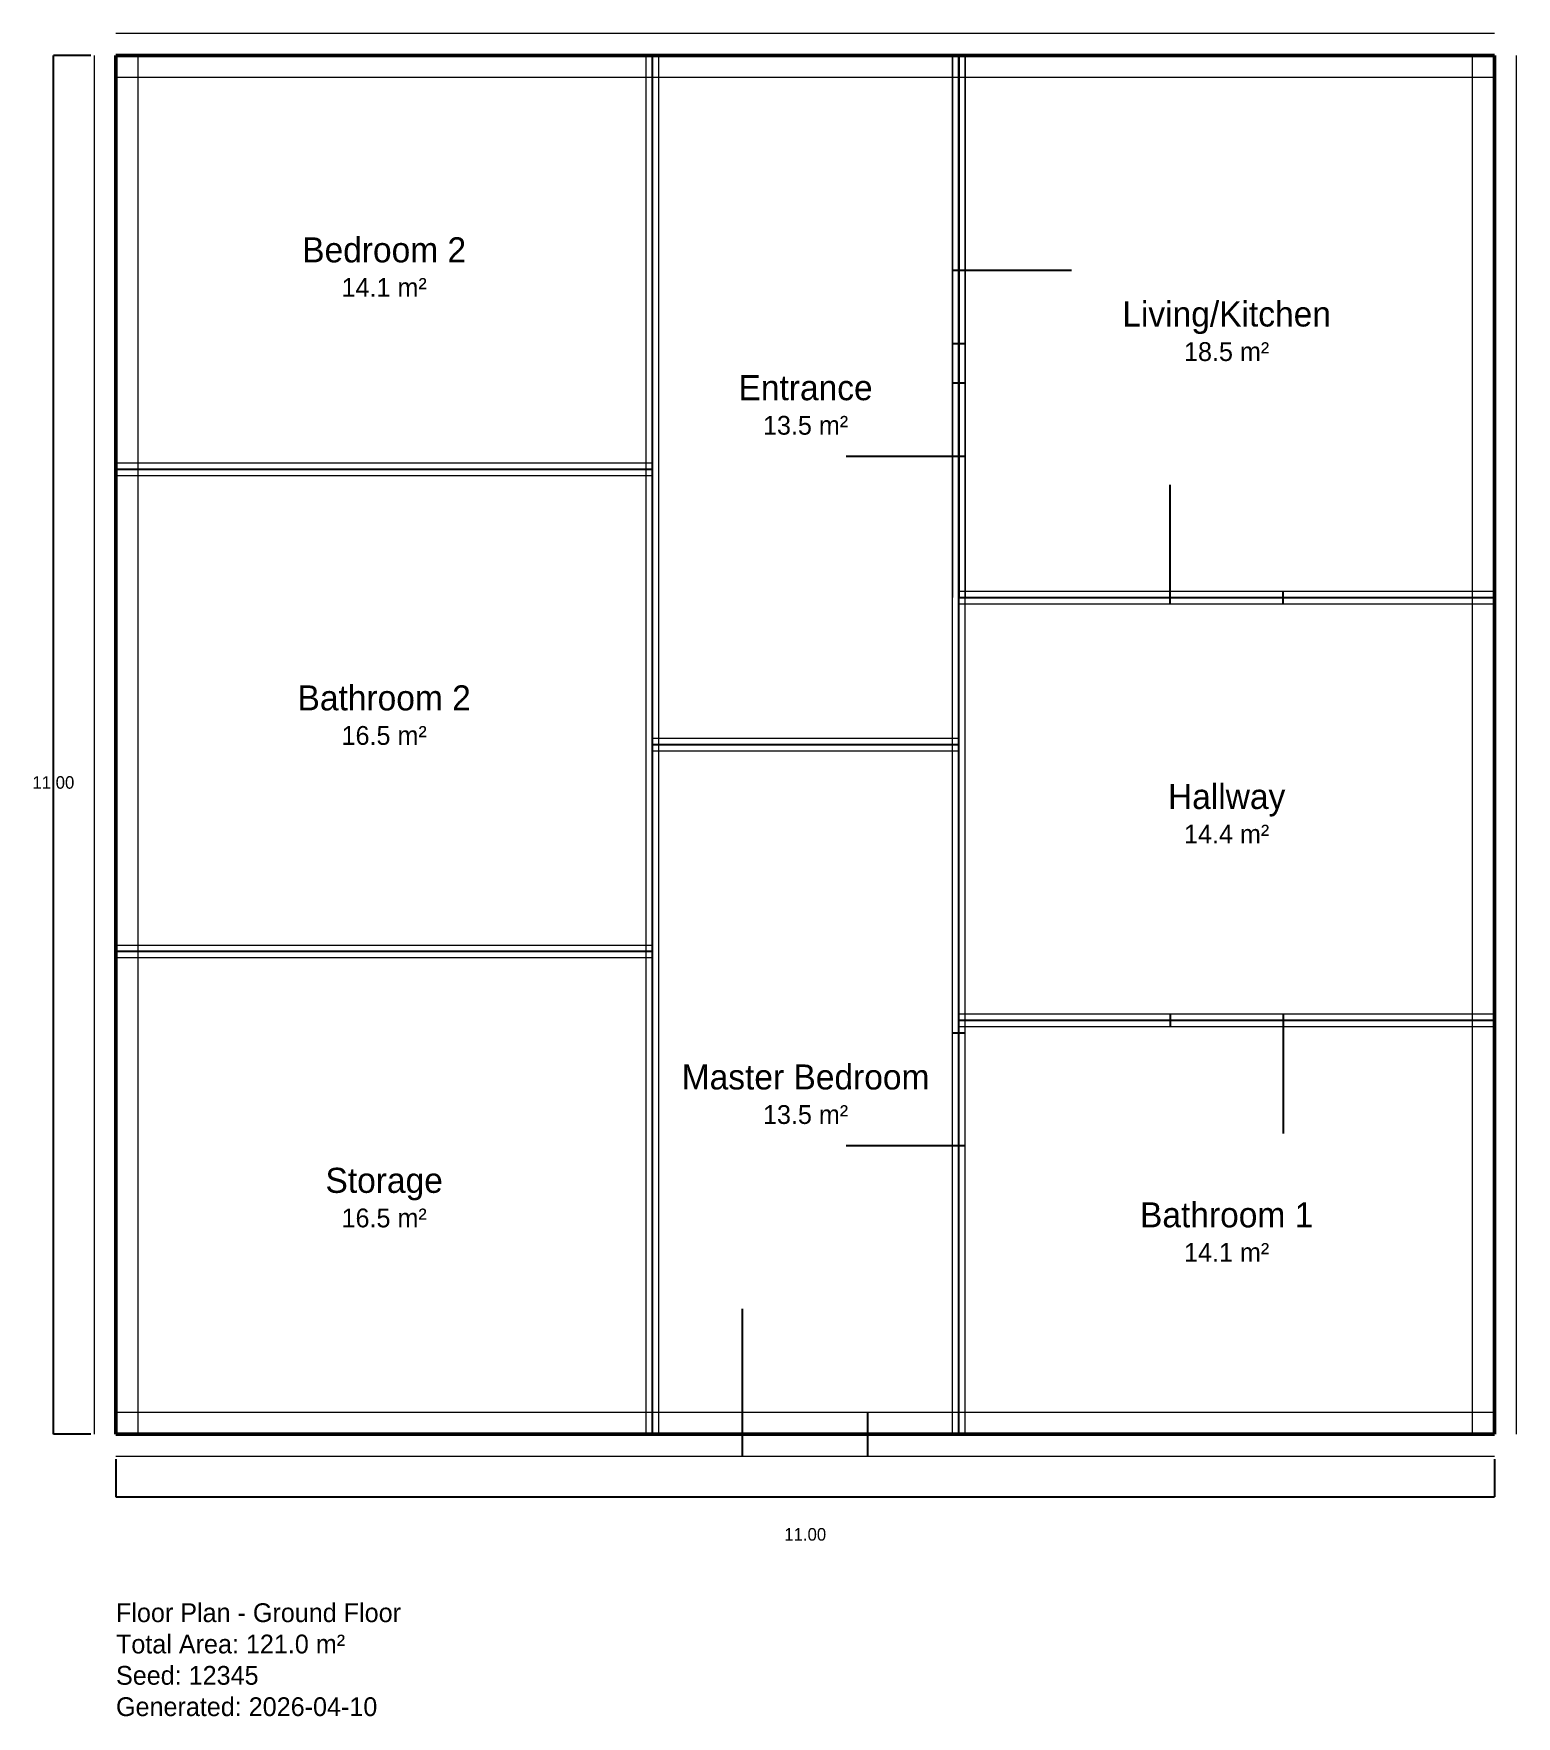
# Model space of a CAD drawing. Header units: metres. Extents: x -0.7 to 11.2, y -2.3 to 11.2.
import ezdxf
from ezdxf.enums import TextEntityAlignment as Align

# ---------------------------------------------------------------- set-up
doc = ezdxf.new("R2010")
doc.units = ezdxf.units.M
for name, color, linetype in [('DIMS', 3, 'Continuous'), ('DOORS', 1, 'Continuous'), ('ROOMS', 8, 'Continuous'), ('TEXT', 7, 'Continuous'), ('WALLS', 7, 'Continuous')]:
    doc.layers.add(name, color=color, linetype=linetype)

msp = doc.modelspace()

# ---------------------------------------------------------------- linework, layer by layer
at = {"layer": 'DIMS'}
for p, q in [((-0.5, 0), (-0.5, 11)), ((-0.2, 11), (-0.5, 11)), ((-0.2, 0), (-0.5, 0)), ((0, -0.2), (0, -0.5)), ((11, -0.2), (11, -0.5)), ((0, -0.5), (11, -0.5))]:
    msp.add_line(p, q, dxfattribs=at)
at = {"layer": 'DOORS'}
for p, q in [((6.676, 9.288), (6.776, 9.288)), ((6.726, 9.288), (7.626, 9.288)), ((6.776, 8.7), (6.676, 8.7)), ((6.676, 8.388), (6.776, 8.388)), ((6.726, 7.8), (5.826, 7.8)), ((6.776, 7.8), (6.676, 7.8)), ((8.413, 6.676), (8.413, 7.576)), ((8.413, 6.626), (8.413, 6.726)), ((9.313, 6.626), (9.313, 6.726)), ((8.413, 3.35), (8.413, 3.25)), ((9.313, 3.35), (9.313, 3.25)), ((9.313, 3.3), (9.313, 2.4)), ((6.776, 3.2), (6.676, 3.2)), ((6.726, 2.3), (5.826, 2.3)), ((6.776, 2.3), (6.676, 2.3)), ((5, 0), (5, 1)), ((5, -0.175), (5, 0.175)), ((6, -0.175), (6, 0.175))]:
    msp.add_line(p, q, dxfattribs=at)
at = {"layer": 'ROOMS', "lineweight": 13}
for points in [[(0, 7.7), (4.279, 7.7), (4.279, 11), (0, 11)], [(4.279, 5.5), (6.726, 5.5), (6.726, 11), (4.279, 11)], [(6.726, 6.676), (11, 6.676), (11, 11), (6.726, 11)], [(0, 3.85), (4.279, 3.85), (4.279, 7.7), (0, 7.7)], [(6.726, 3.3), (11, 3.3), (11, 6.676), (6.726, 6.676)], [(4.279, 0), (6.726, 0), (6.726, 5.5), (4.279, 5.5)], [(0, 0), (4.279, 0), (4.279, 3.85), (0, 3.85)], [(6.726, 0), (11, 0), (11, 3.3), (6.726, 3.3)]]:
    msp.add_lwpolyline(points, close=True, dxfattribs=at)
at = {"layer": 'WALLS', "lineweight": 13}
for p, q in [((11, 11.175), (0, 11.175)), ((-0.175, 11), (-0.175, 0)), ((0.175, 11), (0.175, 0)), ((4.229, 11), (4.229, 5.5)), ((4.329, 11), (4.329, 5.5)), ((6.676, 11), (6.676, 6.676)), ((6.676, 5.5), (6.676, 11)), ((6.776, 11), (6.776, 6.676)), ((6.776, 5.5), (6.776, 11)), ((10.825, 0), (10.825, 11)), ((11.175, 0), (11.175, 11)), ((11, 10.825), (0, 10.825)), ((0, 7.75), (4.279, 7.75)), ((0, 7.65), (4.279, 7.65)), ((6.726, 6.726), (11, 6.726)), ((6.726, 6.626), (11, 6.626)), ((6.726, 5.55), (4.279, 5.55)), ((4.229, 5.5), (4.229, 0)), ((6.726, 5.45), (4.279, 5.45)), ((4.329, 5.5), (4.329, 0)), ((6.676, 0), (6.676, 5.5)), ((6.776, 0), (6.776, 5.5)), ((4.279, 3.9), (0, 3.9)), ((4.279, 3.8), (0, 3.8)), ((11, 3.35), (6.726, 3.35)), ((11, 3.25), (6.726, 3.25)), ((0, 0.175), (11, 0.175)), ((0, -0.175), (11, -0.175))]:
    msp.add_line(p, q, dxfattribs=at)
at = {"layer": 'WALLS', "lineweight": 50}
for p, q in [((11, 11), (0, 11)), ((0, 11), (0, 0)), ((11, 0), (11, 11)), ((0, 0), (11, 0))]:
    msp.add_line(p, q, dxfattribs=at)
at = {"layer": 'WALLS', "lineweight": 25}
for p, q in [((4.279, 11), (4.279, 5.5)), ((6.726, 11), (6.726, 6.676)), ((6.726, 5.5), (6.726, 11)), ((0, 7.7), (4.279, 7.7)), ((6.726, 6.676), (11, 6.676)), ((6.726, 5.5), (4.279, 5.5)), ((4.279, 5.5), (4.279, 0)), ((6.726, 0), (6.726, 5.5)), ((4.279, 3.85), (0, 3.85)), ((11, 3.3), (6.726, 3.3))]:
    msp.add_line(p, q, dxfattribs=at)

# ---------------------------------------------------------------- texts
at = {"layer": 'DIMS'}
for p in [(-0.5, 5.2), (5.5, -0.8)]:
    msp.add_text('11.00', height=0.1, dxfattribs=at).set_placement(p, align=Align.MIDDLE_CENTER)
at = {"layer": 'TEXT'}
for s, height, p in [('Bedroom 2', 0.2, (2.14, 9.45)), ('14.1 m²', 0.15, (2.14, 9.15)), ('Living/Kitchen', 0.2, (8.863, 8.938)), ('18.5 m²', 0.15, (8.863, 8.638)), ('Entrance', 0.2, (5.503, 8.35)), ('13.5 m²', 0.15, (5.503, 8.05)), ('Bathroom 2', 0.2, (2.14, 5.875)), ('16.5 m²', 0.15, (2.14, 5.575)), ('Hallway', 0.2, (8.863, 5.088)), ('14.4 m²', 0.15, (8.863, 4.788)), ('Master Bedroom', 0.2, (5.503, 2.85)), ('13.5 m²', 0.15, (5.503, 2.55)), ('Storage', 0.2, (2.14, 2.025)), ('16.5 m²', 0.15, (2.14, 1.725)), ('Bathroom 1', 0.2, (8.863, 1.75)), ('14.1 m²', 0.15, (8.863, 1.45))]:
    msp.add_text(s, height=height, dxfattribs=at).set_placement(p, align=Align.MIDDLE_CENTER)
for s, p in [('Floor Plan - Ground Floor', (0, -1.5)), ('Total Area: 121.0 m²', (0, -1.75)), ('Seed: 12345', (0, -2)), ('Generated: 2026-04-10', (0, -2.25))]:
    msp.add_text(s, height=0.15, dxfattribs=at).set_placement(p)

doc.saveas('drawing.dxf')
